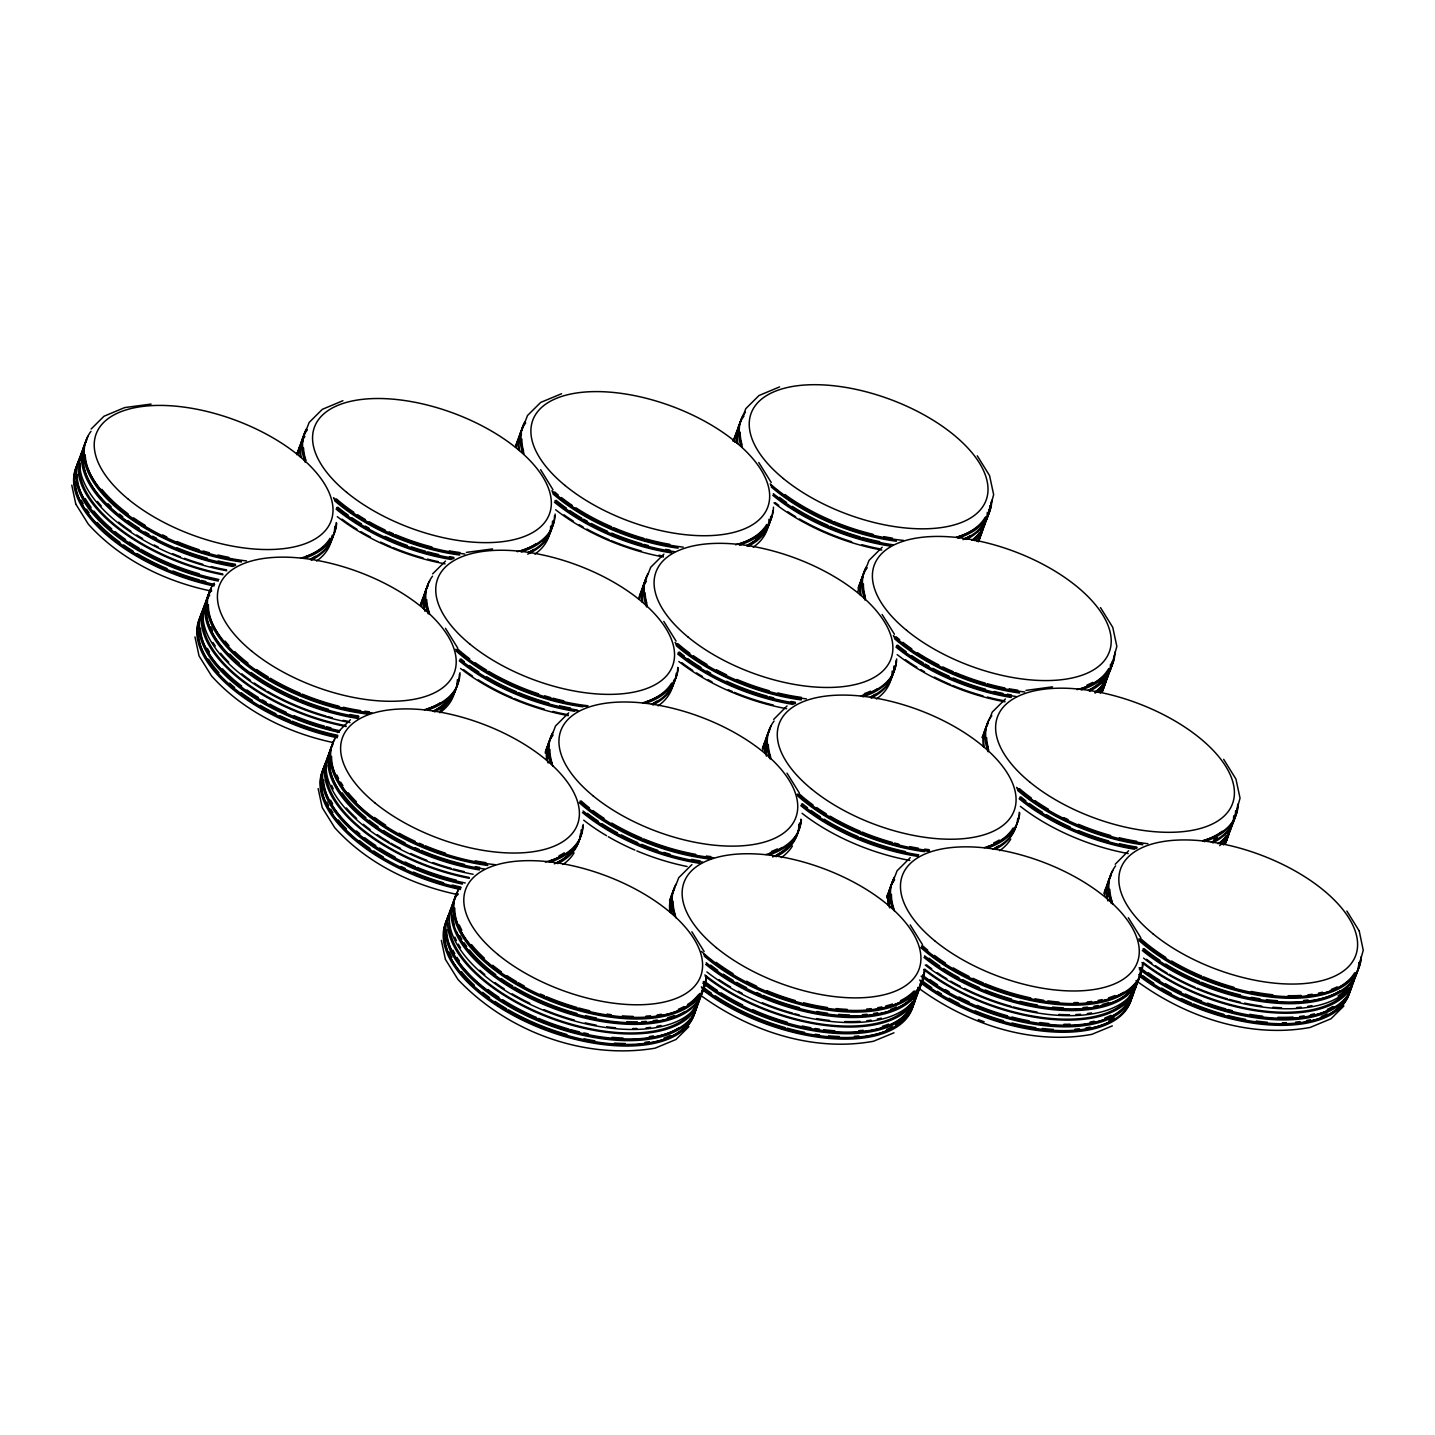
<?xml version="1.0" encoding="UTF-8"?>
<svg xmlns="http://www.w3.org/2000/svg" width="1435" height="1435" viewBox="0 0 1435 1435"><rect width="100%" height="100%" fill="white"/><g stroke="black" fill="none" stroke-linecap="round" stroke-linejoin="round"><path stroke-width="1.5" d="M988.948 511.811L993.648 494.627L989.558 475.577L977.289 455.828M1112.143 663.562L1116.843 646.378L1112.753 627.328L1100.484 607.579M1235.338 815.313L1240.037 798.129L1235.948 779.079L1223.678 759.33M1358.532 967.047L1363.25 950.293L1359.268 931.189M773.662 719.437L787.062 705.912M1115.21 864.265L1128.592 850.758M91.105 429.029L104.002 416.24L124.576 407.612M432.635 573.874L445.532 561.067M337.494 732.532L350.391 719.724M663.867 554.161L650.683 567.291L648.71 572.457A132.504 64.844 20.3 0 0 647.203 605.355M568.726 712.818L555.542 725.949L553.569 731.115A132.504 64.844 20.3 0 0 552.923 766.146M882.202 547.255L869.018 560.385L867.045 565.551A132.504 64.844 20.3 0 0 865.556 598.449M691.921 864.57L678.737 877.7L676.764 882.866A132.504 64.844 20.3 0 0 676.118 917.898M1005.397 699.006L992.213 712.137L990.24 717.303A132.504 64.844 20.3 0 0 988.751 750.2M688.89 1026.689L675.993 1039.478L655.077 1048.178C583.848 1060.088 507.183 1031.532 457.909 979.423L445.442 959.423M910.256 857.664L897.072 870.794L895.099 875.96A132.504 64.844 20.3 0 0 894.453 910.992M1343.895 1005.971L1330.998 1018.76L1310.101 1027.46C1248.952 1038.599 1185.167 1016.823 1136.054 980.553M342.911 400.706L322.337 409.334L309.153 422.446L307.18 427.612A132.504 64.844 20.3 0 0 305.673 460.509M779.6 386.894L759.007 395.522L745.823 408.634L743.85 413.8A132.504 64.844 20.3 0 0 742.343 446.698M893.987 1032.787L873.431 1041.272C812.282 1052.411 748.496 1030.635 699.383 994.365M1112.34 1025.881L1091.766 1034.366C1030.617 1045.505 966.831 1023.729 917.718 987.459M561.569 393.728L540.672 402.428L527.488 415.54L525.515 420.706A132.504 64.844 20.3 0 0 524.008 453.603M1025.989 690.396L1052.501 686.845M124.899 407.54L151.088 404.078M466.429 552.385L492.618 548.923M211.573 591.13C165.276 581.588 120.289 559.578 88.324 524.17L75.858 504.169M332.597 742.433C287.108 732.621 242.963 710.791 211.519 675.921L199.052 655.921L194.963 636.871M457.962 894.633C411.666 885.09 366.678 863.063 334.714 827.672L322.247 807.672L318.157 788.622M1128.341 917.736L1140.807 937.737M758.756 462.483L771.223 482.483M1346.873 911.064L1359.142 930.831M882.13 614.485L894.418 634.234M910.185 924.875L922.472 944.643M786.99 773.142L799.277 792.891M663.795 621.391L676.082 641.14M540.6 469.64L552.995 489.766M691.849 931.781L704.137 951.548M445.46 628.297L457.729 648.046M441.352 940.373L445.334 959.046M71.768 485.12L75.732 503.811M981.199 528.905A132.504 64.844 20.3 0 1 978.526 541.461M981.683 529.497A132.504 64.844 20.3 0 1 978.204 541.784M733.303 440.814A132.504 64.844 20.3 0 1 735.258 437.047M983.101 525.676A132.504 64.844 20.3 0 1 978.58 539.829M983.441 526.25A132.504 64.844 20.3 0 1 977.002 541.408M733.106 441.209A132.504 64.844 20.3 0 1 738.003 432.276M985.666 516.815A132.504 64.844 20.3 0 1 974.849 540.762M733.823 440.222A132.504 64.844 20.3 0 1 737.733 430.356M987.316 512.349A132.504 64.844 20.3 0 1 971.585 540.295M881.772 550.053A132.504 64.844 20.3 0 1 773.985 502.86M734.756 442.231A132.504 64.844 20.3 0 1 739.366 425.908M989.092 509.443A132.504 64.844 20.3 0 1 966.311 539.434M890.148 546.053A132.504 64.844 20.3 0 1 772.747 495.272M736.998 443.146A132.504 64.844 20.3 0 1 741.267 420.814M989.791 505.676A132.504 64.844 20.3 0 1 962.939 539.632M892.875 544.78A132.504 64.844 20.3 0 1 773.339 493.676M737.931 443.63A132.504 64.844 20.3 0 1 744.012 416.042M991.208 501.855A132.504 64.844 20.3 0 1 957.916 538.143M896.409 541.246A132.504 64.844 20.3 0 1 771.295 486.931M740.998 446.159A132.504 64.844 20.3 0 1 745.429 412.222M991.8 500.259A132.504 64.844 20.3 0 1 956.248 537.228M903.781 540.457A132.504 64.844 20.3 0 1 770.182 483.864M979.549 532.511A130.854 64.037 20.3 0 1 973.414 540.026M985.074 517.533A130.854 64.037 20.3 0 1 958.939 536.547M896.032 540.331A130.854 64.037 20.3 0 1 770.774 485.209M741.895 444.312A130.854 64.037 20.3 0 1 740.209 432.15M970.329 535.614A130.854 64.037 20.3 0 1 965.038 538.591M889.826 545.139A130.854 64.037 20.3 0 1 773.86 494.985M879.368 548.744A130.854 64.037 20.3 0 1 861.969 544.726M851.69 541.748A130.854 64.037 20.3 0 1 799.492 518.968M795.636 516.69A130.854 64.037 20.3 0 1 787.887 511.793M778.739 505.353A130.854 64.037 20.3 0 1 775.295 502.716M879.673 541.623A130.854 64.037 20.3 0 1 862.292 537.461M860.265 536.887A130.854 64.037 20.3 0 1 830.058 526.215M827.977 525.336A130.854 64.037 20.3 0 1 792.264 506.358M786.613 502.555A130.854 64.037 20.3 0 1 779.474 497.353M892.409 538.125A130.854 64.037 20.3 0 1 883.834 536.636M872.964 534.286A130.854 64.037 20.3 0 1 834.004 521.623M832.049 520.797A130.854 64.037 20.3 0 1 784.981 494.573M1104.053 684.997A132.504 64.844 20.3 0 1 1102.51 691.222M1104.986 679.06A132.504 64.844 20.3 0 1 1102.313 691.616M1106.044 679.58A132.504 64.844 20.3 0 1 1101.775 691.58M1106.887 675.831A132.504 64.844 20.3 0 1 1100.197 693.159M1108.878 668.567A132.504 64.844 20.3 0 1 1098.044 692.513M858.184 587.866A132.504 64.844 20.3 0 1 860.928 582.108M1104.663 680.513A130.854 64.037 20.3 0 1 1095.084 693.141M1110.511 664.1A132.504 64.844 20.3 0 1 1094.797 692.047M1004.966 701.805A132.504 64.844 20.3 0 1 897.18 654.611M858.058 591.794A132.504 64.844 20.3 0 1 862.578 577.641M1112.304 661.194A132.504 64.844 20.3 0 1 1089.506 691.168M1011.191 697.464A132.504 64.844 20.3 0 1 895.942 647.024M860.211 594.897A132.504 64.844 20.3 0 1 864.462 572.547M1112.645 661.75A132.504 64.844 20.3 0 1 1088.16 690.504M1016.07 696.513A132.504 64.844 20.3 0 1 896.534 645.427M861.126 595.381A132.504 64.844 20.3 0 1 867.206 567.794M1114.295 655.777A132.504 64.844 20.3 0 1 1081.111 689.894M1019.603 692.997A132.504 64.844 20.3 0 1 894.489 638.683M864.964 600.045A132.504 64.844 20.3 0 1 866.453 567.148M1114.995 652.01A132.504 64.844 20.3 0 1 1077.129 689.607M1024.716 691.957A132.504 64.844 20.3 0 1 893.377 635.597M1106.277 674.701A130.854 64.037 20.3 0 1 1088.232 690.343M1010.886 696.549A130.854 64.037 20.3 0 1 897.054 646.737M1106.851 673.105A130.854 64.037 20.3 0 1 1103.497 677.75M1011.478 694.953A130.854 64.037 20.3 0 1 1007.191 694.217M1002.868 693.374A130.854 64.037 20.3 0 1 994.15 691.455M985.486 689.213A130.854 64.037 20.3 0 1 953.253 677.966M949.109 676.172A130.854 64.037 20.3 0 1 932.858 668.297M928.965 666.181A130.854 64.037 20.3 0 1 925.162 664.028M923.297 662.934A130.854 64.037 20.3 0 1 911.673 655.58M906.167 651.723A130.854 64.037 20.3 0 1 897.646 645.14M1108.268 669.284A130.854 64.037 20.3 0 1 1079.963 689.015M1019.227 692.065A130.854 64.037 20.3 0 1 893.987 636.961M865.09 596.045A130.854 64.037 20.3 0 1 863.404 583.901M1092.663 682.378A130.854 64.037 20.3 0 1 1086.905 685.105M1017.72 690.181A130.854 64.037 20.3 0 1 1009.182 688.8M1004.859 687.957A130.854 64.037 20.3 0 1 987.495 683.795M985.468 683.221A130.854 64.037 20.3 0 1 955.244 672.549M953.181 671.67A130.854 64.037 20.3 0 1 942.885 666.952M938.849 664.943A130.854 64.037 20.3 0 1 917.467 652.692M911.817 648.907A130.854 64.037 20.3 0 1 902.956 642.378M899.655 639.723A130.854 64.037 20.3 0 1 896.229 636.835M1004.715 700.89A130.854 64.037 20.3 0 1 987.334 697.051M983.011 695.885A130.854 64.037 20.3 0 1 952.732 685.464M950.777 684.656A130.854 64.037 20.3 0 1 934.364 677.051M924.571 671.795A130.854 64.037 20.3 0 1 920.822 669.625M916.875 667.239A130.854 64.037 20.3 0 1 905.503 659.705M1226.871 838.865A132.504 64.844 20.3 0 1 1225.705 842.973M1228.181 830.811A132.504 64.844 20.3 0 1 1225.508 843.367M1229.598 826.99A132.504 64.844 20.3 0 1 1224.97 843.314M1230.082 827.582A132.504 64.844 20.3 0 1 1223.391 844.892M1231.714 824.641A132.504 64.844 20.3 0 1 1219.696 845.645M982.168 737.626A132.504 64.844 20.3 0 1 984.123 733.859M1233.705 815.851A132.504 64.844 20.3 0 1 1217.992 843.78M1128.161 853.538A132.504 64.844 20.3 0 1 1020.375 806.362M982.383 737.177A132.504 64.844 20.3 0 1 985.773 729.393M1235.607 810.757A132.504 64.844 20.3 0 1 1212.701 842.919M1134.403 849.197A132.504 64.844 20.3 0 1 1019.137 798.757M983.405 746.648A132.504 64.844 20.3 0 1 987.657 724.298M1236.073 811.349A132.504 64.844 20.3 0 1 1211.355 842.255M1137.13 847.959A132.504 64.844 20.3 0 1 1019.729 797.178M984.32 747.133A132.504 64.844 20.3 0 1 988.231 722.702M1237.598 805.34A132.504 64.844 20.3 0 1 1204.306 841.645M1142.798 844.749A132.504 64.844 20.3 0 1 1017.684 790.434M988.159 751.797A132.504 64.844 20.3 0 1 991.818 715.724M1238.19 803.761A132.504 64.844 20.3 0 1 1202.638 840.731M1147.91 843.708A132.504 64.844 20.3 0 1 1016.572 787.349M1225.938 835.995A130.854 64.037 20.3 0 1 1219.804 843.529M1222.207 831.242A130.854 64.037 20.3 0 1 1203.158 840.767M1142.421 843.816A130.854 64.037 20.3 0 1 1017.182 788.712M988.285 747.796A130.854 64.037 20.3 0 1 986.616 737.59M1216.719 839.116A130.854 64.037 20.3 0 1 1213.275 841.143M1136.215 848.623A130.854 64.037 20.3 0 1 1020.267 798.47M1217.293 837.52A130.854 64.037 20.3 0 1 1213.849 839.547M1136.807 847.045A130.854 64.037 20.3 0 1 1119.533 843.708M1108.681 840.946A130.854 64.037 20.3 0 1 1078.403 830.524M1070.241 826.99A130.854 64.037 20.3 0 1 1046.492 814.685M1042.545 812.3A130.854 64.037 20.3 0 1 1029.379 803.474M1025.864 800.856A130.854 64.037 20.3 0 1 1020.841 796.891M1136.681 841.287A130.854 64.037 20.3 0 1 1119.354 837.789M1110.69 835.547A130.854 64.037 20.3 0 1 1078.438 824.3M1068.124 819.672A130.854 64.037 20.3 0 1 1064.053 817.699M1048.483 809.268A130.854 64.037 20.3 0 1 1035.012 800.64M1031.37 798.057A130.854 64.037 20.3 0 1 1019.424 788.586M1350.676 986.329A132.504 64.844 20.3 0 1 1272.827 1025.11A132.504 64.844 20.3 0 1 1139.049 975.908M1351.375 982.562A132.504 64.844 20.3 0 1 1275.302 1023.603A132.504 64.844 20.3 0 1 1139.641 974.311M1352.792 978.742A132.504 64.844 20.3 0 1 1275.715 1019.729A132.504 64.844 20.3 0 1 1139.444 969.253M1353.277 979.334A132.504 64.844 20.3 0 1 1274.406 1018.043A132.504 64.844 20.3 0 1 1140.036 967.656M1354.012 980.589A132.504 64.844 20.3 0 1 1270.477 1012.554A132.504 64.844 20.3 0 1 1141.919 962.562M1103.928 893.395A132.504 64.844 20.3 0 1 1106.277 887.458M1356.559 971.926A132.504 64.844 20.3 0 1 1276.02 1008.392A132.504 64.844 20.3 0 1 1143.569 958.114M1104.448 895.297A132.504 64.844 20.3 0 1 1108.968 881.144M1358.802 962.508A132.504 64.844 20.3 0 1 1279.697 1003.406A132.504 64.844 20.3 0 1 1142.332 950.508M1106.6 898.4A132.504 64.844 20.3 0 1 1110.851 876.05M1359.268 963.1A132.504 64.844 20.3 0 1 1278.37 1001.684A132.504 64.844 20.3 0 1 1142.924 948.912M1107.963 900.965A132.504 64.844 20.3 0 1 1111.425 874.453M1360.793 957.091A132.504 64.844 20.3 0 1 1278.154 997.755A132.504 64.844 20.3 0 1 1139.193 940.696M1111.354 903.53A132.504 64.844 20.3 0 1 1112.842 870.632M1361.277 957.683A132.504 64.844 20.3 0 1 1276.809 996.016A132.504 64.844 20.3 0 1 1139.785 939.1M1112.789 904.086A132.504 64.844 20.3 0 1 1115.605 865.879M1344.649 999.836A130.854 64.037 20.3 0 1 1138.744 974.526M1349.133 987.746A130.854 64.037 20.3 0 1 1143.229 962.419M1347.411 987.926A130.854 64.037 20.3 0 1 1338.03 995.944M1311.967 1005.63A130.854 64.037 20.3 0 1 1307.751 1006.348M1301.132 1007.155A130.854 64.037 20.3 0 1 1296.576 1007.531M1281.545 1007.747A130.854 64.037 20.3 0 1 1272.845 1007.262M1261.724 1006.078A130.854 64.037 20.3 0 1 1244.611 1003.101M1240.253 1002.15A130.854 64.037 20.3 0 1 1229.4 999.388M1227.373 998.814A130.854 64.037 20.3 0 1 1197.167 988.141M1195.086 987.262A130.854 64.037 20.3 0 1 1169.077 974.204M1167.211 973.109A130.854 64.037 20.3 0 1 1155.588 965.773M1151.892 963.208A130.854 64.037 20.3 0 1 1146.583 959.28M1354.658 972.787A130.854 64.037 20.3 0 1 1260.737 994.868A130.854 64.037 20.3 0 1 1138.744 938.992M1112.125 901.646A130.854 64.037 20.3 0 1 1109.811 889.341M1327.196 1013.899A130.854 64.037 20.3 0 1 1321.24 1016.482M1310.478 1019.729A130.854 64.037 20.3 0 1 1306.424 1020.59M1300.038 1021.612A130.854 64.037 20.3 0 1 1295.608 1022.133M1286.388 1022.707A130.854 64.037 20.3 0 1 1282.316 1022.778M1267.302 1022.222A130.854 64.037 20.3 0 1 1256.181 1021.038M1245.58 1019.352A130.854 64.037 20.3 0 1 1228.181 1015.514M1223.876 1014.348A130.854 64.037 20.3 0 1 1193.579 1003.926M1191.624 1003.101A130.854 64.037 20.3 0 1 1181.31 998.491M1171.247 993.433A130.854 64.037 20.3 0 1 1161.668 988.069M1153.848 983.244A130.854 64.037 20.3 0 1 1142.78 975.567M1333.904 1007.101A130.854 64.037 20.3 0 1 1139.085 967.782M1332.81 1006.527A130.854 64.037 20.3 0 1 1327.285 1009.397M1314.424 1013.845A130.854 64.037 20.3 0 1 1310.478 1014.76M1304.218 1015.89A130.854 64.037 20.3 0 1 1299.841 1016.482M1293.043 1017.074A130.854 64.037 20.3 0 1 1278.011 1017.289M1262.656 1016.177A130.854 64.037 20.3 0 1 1249.724 1014.33M1232.36 1010.653A130.854 64.037 20.3 0 1 1228.019 1009.522M1225.867 1008.931A130.854 64.037 20.3 0 1 1207.57 1003.137M1201.525 1000.877A130.854 64.037 20.3 0 1 1185.364 994.042M1181.274 992.087A130.854 64.037 20.3 0 1 1165.543 983.764M1159.731 980.284A130.854 64.037 20.3 0 1 1148.359 972.751M1339.913 990.85A130.854 64.037 20.3 0 1 1143.462 950.221M1107.928 896.731A130.854 64.037 20.3 0 1 1107.784 892.803M1337.205 986.832A130.854 64.037 20.3 0 1 1331.249 989.433M1322.424 992.195A130.854 64.037 20.3 0 1 1318.478 993.11M1312.218 994.258A130.854 64.037 20.3 0 1 1307.841 994.832M1301.043 995.424A130.854 64.037 20.3 0 1 1288.146 995.693M1272.881 994.76A130.854 64.037 20.3 0 1 1251.248 991.459M1233.885 987.298A130.854 64.037 20.3 0 1 1203.588 976.858M1201.633 976.051A130.854 64.037 20.3 0 1 1171.678 961.019M1165.794 957.414A130.854 64.037 20.3 0 1 1140.951 938.867M1308.056 999.962A130.854 64.037 20.3 0 1 1303.608 1000.482M1277.509 1000.733A130.854 64.037 20.3 0 1 1266.423 999.675M1260.002 998.778A130.854 64.037 20.3 0 1 1251.428 997.307M1240.54 994.939A130.854 64.037 20.3 0 1 1201.597 982.275M1199.642 981.468A130.854 64.037 20.3 0 1 1165.74 964.051M1159.946 960.338A130.854 64.037 20.3 0 1 1144.036 948.625M1016.016 826.201A132.504 64.844 20.3 0 1 996.231 848.856M918.203 856.444A132.504 64.844 20.3 0 1 800.802 805.663M765.052 753.554A132.504 64.844 20.3 0 1 769.303 731.204M1017.738 818.255A132.504 64.844 20.3 0 1 993.02 849.161M918.795 854.865A132.504 64.844 20.3 0 1 801.394 804.084M766.433 756.137A132.504 64.844 20.3 0 1 769.895 729.608M1019.263 812.246A132.504 64.844 20.3 0 1 988.177 847.816M924.463 851.655A132.504 64.844 20.3 0 1 797.663 795.851M769.824 758.702A132.504 64.844 20.3 0 1 771.312 725.805M1019.747 812.838A132.504 64.844 20.3 0 1 984.302 847.637M929.575 850.614A132.504 64.844 20.3 0 1 798.237 794.255M771.259 759.241A132.504 64.844 20.3 0 1 774.075 721.034M1010.76 839.08A132.504 64.844 20.3 0 1 999.639 850.686M909.826 860.444A132.504 64.844 20.3 0 1 802.039 813.268M762.918 750.451A132.504 64.844 20.3 0 1 767.42 736.298M1013.128 827.941A130.854 64.037 20.3 0 1 986.993 846.937M928.535 851.278A130.854 64.037 20.3 0 1 797.196 794.147M770.595 756.819A130.854 64.037 20.3 0 1 768.281 744.496M998.383 846.022A130.854 64.037 20.3 0 1 994.921 848.049M917.88 855.529A130.854 64.037 20.3 0 1 801.914 805.376M766.398 751.886A130.854 64.037 20.3 0 1 766.254 747.976M999.28 840.049A130.854 64.037 20.3 0 1 993.755 842.901M929.127 849.681A130.854 64.037 20.3 0 1 924.66 849.125M918.328 848.193A130.854 64.037 20.3 0 1 909.718 846.614M898.83 844.157A130.854 64.037 20.3 0 1 894.507 843.045M892.337 842.453A130.854 64.037 20.3 0 1 862.058 832.031M860.103 831.206A130.854 64.037 20.3 0 1 830.148 816.174M826.201 813.788A130.854 64.037 20.3 0 1 816.676 807.546M813.035 804.963A130.854 64.037 20.3 0 1 799.421 794.021M905.539 851.583A130.854 64.037 20.3 0 1 860.049 837.43M858.112 836.623A130.854 64.037 20.3 0 1 824.21 819.206M820.318 816.748A130.854 64.037 20.3 0 1 811.026 810.38M807.528 807.761A130.854 64.037 20.3 0 1 802.506 803.797M762.398 748.55A132.504 64.844 20.3 0 1 764.747 742.612M1132.341 993.235A132.504 64.844 20.3 0 1 1054.492 1032.016A132.504 64.844 20.3 0 1 920.714 982.814M1132.933 991.639A132.504 64.844 20.3 0 1 1054.061 1030.366A132.504 64.844 20.3 0 1 919.692 979.979M1134.098 989.989A132.504 64.844 20.3 0 1 1053.559 1026.438A132.504 64.844 20.3 0 1 921.109 976.159M1134.314 990.509A132.504 64.844 20.3 0 1 1053.236 1024.787A132.504 64.844 20.3 0 1 923.315 975.818M1136.825 981.145A132.504 64.844 20.3 0 1 1057.954 1019.854A132.504 64.844 20.3 0 1 923.584 969.468M887.027 896.283A132.504 64.844 20.3 0 1 888.983 892.498M1132.717 990.921A130.854 64.037 20.3 0 1 1047.873 1018.168A130.854 64.037 20.3 0 1 924.893 969.325M1137.847 980.966A132.504 64.844 20.3 0 1 1055.729 1015.155A132.504 64.844 20.3 0 1 925.234 965.02M886.722 897.915A132.504 64.844 20.3 0 1 889.592 889.897M1140.448 969.414A132.504 64.844 20.3 0 1 1061.362 1010.312A132.504 64.844 20.3 0 1 923.996 957.414M888.247 905.306A132.504 64.844 20.3 0 1 894.669 879.781M1141.04 967.818A132.504 64.844 20.3 0 1 1061.936 1008.715A132.504 64.844 20.3 0 1 924.588 955.818M889.628 907.871A132.504 64.844 20.3 0 1 893.09 881.359M1142.457 963.997A132.504 64.844 20.3 0 1 1059.819 1004.661A132.504 64.844 20.3 0 1 920.857 947.602M892.247 908.301A132.504 64.844 20.3 0 1 894.507 877.538M1142.942 964.589A132.504 64.844 20.3 0 1 1058.474 1002.922A132.504 64.844 20.3 0 1 921.431 946.006M1128.323 1001.343A130.854 64.037 20.3 0 1 922.418 976.015M1132.448 990.186A130.854 64.037 20.3 0 1 1130.296 993.325M1091.533 1012.913A130.854 64.037 20.3 0 1 1087.246 1013.558M1080.537 1014.276A130.854 64.037 20.3 0 1 1075.927 1014.563M1069.505 1014.724A130.854 64.037 20.3 0 1 1058.887 1014.455M1037.057 1012.034A130.854 64.037 20.3 0 1 1013.218 1006.886M1011.065 1006.294A130.854 64.037 20.3 0 1 964.446 988.464M960.428 986.419A130.854 64.037 20.3 0 1 950.741 981.11M946.885 978.831A130.854 64.037 20.3 0 1 937.252 972.679M931.763 968.804A130.854 64.037 20.3 0 1 926.544 964.876M1134.332 985.092A130.854 64.037 20.3 0 1 925.109 957.127M889.592 903.637A130.854 64.037 20.3 0 1 889.449 899.709M1113.56 1019.406A130.854 64.037 20.3 0 1 920.409 981.432M1114.152 1017.828A130.854 64.037 20.3 0 1 1108.86 1020.805M1090.134 1027.083A130.854 64.037 20.3 0 1 1086.008 1027.873M1079.497 1028.787A130.854 64.037 20.3 0 1 1074.994 1029.236M1053.344 1029.415A130.854 64.037 20.3 0 1 1042.312 1028.482M1035.765 1027.657A130.854 64.037 20.3 0 1 1012.016 1022.976M1003.513 1020.68A130.854 64.037 20.3 0 1 975.244 1010.832M958.903 1003.424A130.854 64.037 20.3 0 1 949.001 998.222M941.36 993.809A130.854 64.037 20.3 0 1 937.45 991.388M931.71 987.639A130.854 64.037 20.3 0 1 922.705 981.163M1110.869 1015.388A130.854 64.037 20.3 0 1 1104.896 1017.971M1094.134 1021.218A130.854 64.037 20.3 0 1 1090.098 1022.079M1070.062 1024.195A130.854 64.037 20.3 0 1 1063.909 1024.285M1048.77 1023.532A130.854 64.037 20.3 0 1 1039.855 1022.527M1029.236 1020.841A130.854 64.037 20.3 0 1 1011.854 1017.002M1007.531 1015.837A130.854 64.037 20.3 0 1 977.253 1005.415M969.091 1001.881A130.854 64.037 20.3 0 1 958.885 997.002M949.091 991.746A130.854 64.037 20.3 0 1 945.342 989.576M937.521 984.733A130.854 64.037 20.3 0 1 930.024 979.657M1108.789 1002.509A130.854 64.037 20.3 0 1 1102.08 1004.518M1098.152 1005.433A130.854 64.037 20.3 0 1 1094.008 1006.222M1087.515 1007.155A130.854 64.037 20.3 0 1 1083.012 1007.585M1063.532 1007.872A130.854 64.037 20.3 0 1 1052.555 1007.083M1037.397 1004.984A130.854 64.037 20.3 0 1 1020.034 1001.325M1011.514 999.029A130.854 64.037 20.3 0 1 985.217 989.989M979.226 987.477A130.854 64.037 20.3 0 1 962.903 979.728M958.957 977.648A130.854 64.037 20.3 0 1 943.512 968.499M939.728 965.988A130.854 64.037 20.3 0 1 929.001 958.185M1123.569 992.356A130.854 64.037 20.3 0 1 922.023 947.369M893.79 908.552A130.854 64.037 20.3 0 1 891.458 894.31M1114.959 995.513A130.854 64.037 20.3 0 1 1108.609 997.827M1102.134 999.585A130.854 64.037 20.3 0 1 1098.098 1000.428M1091.712 1001.469A130.854 64.037 20.3 0 1 1087.282 1001.971M1078.062 1002.563A130.854 64.037 20.3 0 1 1073.99 1002.635M1058.976 1002.06A130.854 64.037 20.3 0 1 1047.855 1000.877M1043.658 1000.285A130.854 64.037 20.3 0 1 1035.083 998.796M1030.743 997.917A130.854 64.037 20.3 0 1 985.253 983.764M983.298 982.957A130.854 64.037 20.3 0 1 972.984 978.329M968.912 976.356A130.854 64.037 20.3 0 1 953.342 967.925M945.521 963.082A130.854 64.037 20.3 0 1 934.454 955.405M927.71 950.131A130.854 64.037 20.3 0 1 922.615 945.773M984.159 1021.792A112.163 54.889 20.3 0 1 978.257 1019.585M768.981 519.255A132.504 64.844 20.3 0 1 753.249 547.201M663.436 556.959A132.504 64.844 20.3 0 1 555.65 509.766M516.528 446.949A132.504 64.844 20.3 0 1 521.031 432.814M770.756 516.349A132.504 64.844 20.3 0 1 747.976 546.34M671.813 552.959A132.504 64.844 20.3 0 1 554.412 502.178M518.663 450.052A132.504 64.844 20.3 0 1 522.914 427.72M771.115 516.905A132.504 64.844 20.3 0 1 746.63 545.659M674.54 551.686A132.504 64.844 20.3 0 1 555.004 500.582M519.596 450.536A132.504 64.844 20.3 0 1 525.676 422.948M772.765 510.932A132.504 64.844 20.3 0 1 739.581 545.049M678.073 548.152A132.504 64.844 20.3 0 1 552.941 493.837M522.663 453.065A132.504 64.844 20.3 0 1 524.923 422.303M773.465 507.165A132.504 64.844 20.3 0 1 735.599 544.762M683.186 547.112A132.504 64.844 20.3 0 1 551.847 490.77M764.729 529.856A130.854 64.037 20.3 0 1 746.702 545.497M671.472 552.044A130.854 64.037 20.3 0 1 555.524 501.891M765.321 528.259A130.854 64.037 20.3 0 1 756.066 538.484M669.948 550.107A130.854 64.037 20.3 0 1 665.661 549.372M648.279 545.533A130.854 64.037 20.3 0 1 643.956 544.367M641.929 543.793A130.854 64.037 20.3 0 1 611.705 533.12M607.579 531.327A130.854 64.037 20.3 0 1 591.328 523.452M587.435 521.335A130.854 64.037 20.3 0 1 583.615 519.183M581.749 518.089A130.854 64.037 20.3 0 1 570.143 510.752M566.448 508.187A130.854 64.037 20.3 0 1 556.116 500.295M766.738 524.439A130.854 64.037 20.3 0 1 738.433 544.17M677.679 547.237A130.854 64.037 20.3 0 1 552.439 492.115M523.56 451.218A130.854 64.037 20.3 0 1 521.874 439.056M663.185 556.045A130.854 64.037 20.3 0 1 658.862 555.219M641.481 551.058A130.854 64.037 20.3 0 1 611.184 540.618M609.247 539.811A130.854 64.037 20.3 0 1 586.897 529.084M583.041 526.95A130.854 64.037 20.3 0 1 579.274 524.779M573.39 521.174A130.854 64.037 20.3 0 1 563.973 514.86M669.804 544.331A130.854 64.037 20.3 0 1 645.947 538.95M643.938 538.376A130.854 64.037 20.3 0 1 613.714 527.703M611.651 526.824A130.854 64.037 20.3 0 1 575.937 507.846M572.135 505.335A130.854 64.037 20.3 0 1 561.426 497.532M558.125 494.878A130.854 64.037 20.3 0 1 554.699 491.99M515.56 446.142A132.504 64.844 20.3 0 1 517.497 442.357M515.488 447.128A132.504 64.844 20.3 0 1 521.551 434.087M892.175 671.006A132.504 64.844 20.3 0 1 876.444 698.953M786.631 708.711A132.504 64.844 20.3 0 1 678.845 661.517M639.723 598.7A132.504 64.844 20.3 0 1 646.396 581.39M894.059 665.912A132.504 64.844 20.3 0 1 871.171 698.074M792.855 704.37A132.504 64.844 20.3 0 1 677.607 653.929M641.858 601.803A132.504 64.844 20.3 0 1 646.109 579.453M894.543 666.504A132.504 64.844 20.3 0 1 869.825 697.41M795.6 703.114A132.504 64.844 20.3 0 1 678.199 652.333M642.79 602.287A132.504 64.844 20.3 0 1 646.701 577.875M896.068 660.513A132.504 64.844 20.3 0 1 862.776 696.8M801.268 699.903A132.504 64.844 20.3 0 1 676.154 645.589M646.629 606.951A132.504 64.844 20.3 0 1 648.118 574.054M896.66 658.916A132.504 64.844 20.3 0 1 861.108 695.885M806.38 698.863A132.504 64.844 20.3 0 1 675.042 642.503M875.171 694.271A130.854 64.037 20.3 0 1 871.727 696.298M794.685 703.778A130.854 64.037 20.3 0 1 678.719 653.642M877.18 688.854A130.854 64.037 20.3 0 1 861.628 695.921M800.874 698.971A130.854 64.037 20.3 0 1 675.634 643.867M646.755 602.951A130.854 64.037 20.3 0 1 645.086 592.745M870.561 691.15A130.854 64.037 20.3 0 1 864.39 693.607M801.465 697.392A130.854 64.037 20.3 0 1 777.824 692.944M769.142 690.701A130.854 64.037 20.3 0 1 736.908 679.455M726.594 674.845A130.854 64.037 20.3 0 1 716.531 669.786M706.953 664.423A130.854 64.037 20.3 0 1 693.482 655.795M689.84 653.212A130.854 64.037 20.3 0 1 677.894 643.741M773.339 705.051A130.854 64.037 20.3 0 1 734.379 692.37M732.442 691.562A130.854 64.037 20.3 0 1 728.298 689.769M712.047 681.894A130.854 64.037 20.3 0 1 708.155 679.777M702.486 676.531A130.854 64.037 20.3 0 1 696.585 672.925M692.746 670.45A130.854 64.037 20.3 0 1 681.858 662.701M795.259 702.199A130.854 64.037 20.3 0 1 791.008 701.5M773.644 697.823A130.854 64.037 20.3 0 1 769.303 696.692M767.151 696.118A130.854 64.037 20.3 0 1 726.648 681.212M710.63 673.087A130.854 64.037 20.3 0 1 706.809 670.934M701.015 667.454A130.854 64.037 20.3 0 1 687.831 658.629M684.316 656.01A130.854 64.037 20.3 0 1 679.311 652.046M638.683 598.879A132.504 64.844 20.3 0 1 642.575 589.014M550.645 526.161A132.504 64.844 20.3 0 1 534.914 554.107M445.101 563.865A132.504 64.844 20.3 0 1 337.315 516.672M298.175 453.855A132.504 64.844 20.3 0 1 304.866 436.545M552.529 521.066A132.504 64.844 20.3 0 1 527.703 554.161M451.325 559.524A132.504 64.844 20.3 0 1 336.077 509.084M300.328 456.958A132.504 64.844 20.3 0 1 304.579 434.626M553.013 521.658A132.504 64.844 20.3 0 1 528.295 552.565A130.854 64.037 20.3 0 0 533.641 549.426M454.07 558.269A132.504 64.844 20.3 0 1 336.669 507.488M301.26 457.442A132.504 64.844 20.3 0 1 307.341 429.854M554.538 515.667A132.504 64.844 20.3 0 1 521.246 551.955M459.738 555.058A132.504 64.844 20.3 0 1 334.606 500.743M305.081 462.106A132.504 64.844 20.3 0 1 306.588 429.209M555.13 514.071A132.504 64.844 20.3 0 1 517.264 551.668M464.85 554.018A132.504 64.844 20.3 0 1 333.512 497.676M546.394 536.762A130.854 64.037 20.3 0 1 543.04 541.408M453.137 558.95A130.854 64.037 20.3 0 1 337.189 508.797M535.65 544.008A130.854 64.037 20.3 0 1 520.098 551.076M459.343 554.143A130.854 64.037 20.3 0 1 334.104 499.021M305.87 460.222A130.854 64.037 20.3 0 1 303.538 447.917M438.339 561.677A130.854 64.037 20.3 0 1 427.469 559.112M423.146 557.964A130.854 64.037 20.3 0 1 392.849 547.524M390.894 546.717A130.854 64.037 20.3 0 1 380.58 542.089M370.517 537.049A130.854 64.037 20.3 0 1 360.938 531.685M356.992 529.3A130.854 64.037 20.3 0 1 342.05 519.165M453.729 557.354A130.854 64.037 20.3 0 1 449.46 556.654M438.644 554.52A130.854 64.037 20.3 0 1 427.773 551.865M425.621 551.273A130.854 64.037 20.3 0 1 411.379 546.879M407.307 545.461A130.854 64.037 20.3 0 1 385.1 536.367M369.1 528.241A130.854 64.037 20.3 0 1 365.279 526.089M361.441 523.811A130.854 64.037 20.3 0 1 351.808 517.658M348.113 515.093A130.854 64.037 20.3 0 1 337.781 507.201M459.935 552.547A130.854 64.037 20.3 0 1 449.316 550.861M431.935 547.022A130.854 64.037 20.3 0 1 395.378 534.609M393.298 533.73A130.854 64.037 20.3 0 1 389.172 531.901M385.064 529.999A130.854 64.037 20.3 0 1 369.172 521.766M365.423 519.596A130.854 64.037 20.3 0 1 357.602 514.752M353.799 512.241A130.854 64.037 20.3 0 1 336.364 498.896M296.632 454.626A132.504 64.844 20.3 0 1 298.57 450.859M297.224 453.047A132.504 64.844 20.3 0 1 299.162 449.263M297.153 454.034A132.504 64.844 20.3 0 1 303.215 440.993M299.215 452.491A130.854 64.037 20.3 0 1 301.529 446.644M673.733 680.1A132.504 64.844 20.3 0 1 658.109 705.859M568.296 715.617A132.504 64.844 20.3 0 1 460.509 668.423M421.388 605.606A132.504 64.844 20.3 0 1 425.89 591.453M674.486 681.356A132.504 64.844 20.3 0 1 652.835 704.98M574.52 711.258A132.504 64.844 20.3 0 1 459.272 660.835M423.522 608.709A132.504 64.844 20.3 0 1 427.773 586.359M676.208 673.41A132.504 64.844 20.3 0 1 651.49 704.316M577.265 710.02A132.504 64.844 20.3 0 1 459.864 659.239M424.904 611.292A132.504 64.844 20.3 0 1 428.365 584.78M677.733 667.418A132.504 64.844 20.3 0 1 646.647 702.971M582.933 706.809A132.504 64.844 20.3 0 1 456.115 651.006M428.276 613.857A132.504 64.844 20.3 0 1 429.782 580.96M678.217 667.992A132.504 64.844 20.3 0 1 642.772 702.791M588.045 705.769A132.504 64.844 20.3 0 1 456.707 649.409M429.729 614.395A132.504 64.844 20.3 0 1 432.527 576.188M671.598 683.096A130.854 64.037 20.3 0 1 645.463 702.11M587.005 706.433A130.854 64.037 20.3 0 1 455.666 649.302M429.065 611.974A130.854 64.037 20.3 0 1 426.733 599.651M656.835 701.177A130.854 64.037 20.3 0 1 653.391 703.204M578.448 711.007A130.854 64.037 20.3 0 1 460.384 660.548M424.868 607.059A130.854 64.037 20.3 0 1 424.724 603.13M568.045 714.702A130.854 64.037 20.3 0 1 552.834 711.419M544.313 709.141A130.854 64.037 20.3 0 1 514.107 698.468M512.026 697.571A130.854 64.037 20.3 0 1 478.25 679.831M472.528 676.082A130.854 64.037 20.3 0 1 463.523 669.607M570.52 708.029A130.854 64.037 20.3 0 1 559.65 705.769M548.816 703.024A130.854 64.037 20.3 0 1 518.519 692.585M516.564 691.778A130.854 64.037 20.3 0 1 486.608 676.746M478.788 671.903A130.854 64.037 20.3 0 1 469.496 665.535M464.276 661.607A130.854 64.037 20.3 0 1 460.976 658.952M563.829 700.854A130.854 64.037 20.3 0 1 552.977 698.199M550.807 697.607A130.854 64.037 20.3 0 1 544.726 695.832M538.609 693.894A130.854 64.037 20.3 0 1 488.617 671.329M486.644 670.145A130.854 64.037 20.3 0 1 475.146 662.701M469.729 658.826A130.854 64.037 20.3 0 1 457.891 649.176M420.419 604.781A132.504 64.844 20.3 0 1 422.356 601.014M420.868 603.704A132.504 64.844 20.3 0 1 423.217 597.767M798.918 824.569A132.504 64.844 20.3 0 1 776.03 856.731M699.867 863.35A132.504 64.844 20.3 0 1 582.466 812.569M546.717 760.46A132.504 64.844 20.3 0 1 553.139 734.935M799.51 822.972A132.504 64.844 20.3 0 1 772.658 856.946M702.594 862.076A132.504 64.844 20.3 0 1 583.058 810.99M548.098 763.025A132.504 64.844 20.3 0 1 551.56 736.514M800.927 819.152A132.504 64.844 20.3 0 1 769.842 854.722M710.648 859.117A132.504 64.844 20.3 0 1 579.309 802.757M550.717 763.456A132.504 64.844 20.3 0 1 552.977 732.693M801.412 819.744A132.504 64.844 20.3 0 1 765.967 854.542M713.5 857.753A132.504 64.844 20.3 0 1 579.901 801.16M792.425 845.986A132.504 64.844 20.3 0 1 781.304 857.592M687.114 866.507A132.504 64.844 20.3 0 1 636.871 850.901M634.898 850.076A132.504 64.844 20.3 0 1 608.314 836.731M606.539 835.69A132.504 64.844 20.3 0 1 583.704 820.174M545.192 753.07A132.504 64.844 20.3 0 1 549.085 743.204M792.784 840.264A130.854 64.037 20.3 0 1 776.586 854.955M699.527 862.435A130.854 64.037 20.3 0 1 583.579 812.282M548.062 758.792A130.854 64.037 20.3 0 1 547.919 754.882M782.039 847.511A130.854 64.037 20.3 0 1 768.658 853.843M710.199 858.184A130.854 64.037 20.3 0 1 580.493 802.524M552.26 763.725A130.854 64.037 20.3 0 1 549.928 749.465M777.34 848.892A130.854 64.037 20.3 0 1 771.366 851.493M710.791 856.587A130.854 64.037 20.3 0 1 706.325 856.031M695.706 854.363A130.854 64.037 20.3 0 1 643.723 838.937M641.768 838.112A130.854 64.037 20.3 0 1 611.812 823.08M603.992 818.255A130.854 64.037 20.3 0 1 592.924 810.56M589.48 807.941A130.854 64.037 20.3 0 1 581.085 800.927M700.119 860.839A130.854 64.037 20.3 0 1 691.544 859.368M669.984 854.202A130.854 64.037 20.3 0 1 663.885 852.372M657.768 850.381A130.854 64.037 20.3 0 1 641.714 844.336M637.696 842.632A130.854 64.037 20.3 0 1 621.373 834.883M617.427 832.802A130.854 64.037 20.3 0 1 601.983 823.654M598.198 821.143A130.854 64.037 20.3 0 1 587.471 813.34M545.497 751.438A132.504 64.844 20.3 0 1 547.435 747.671M914.113 997.971A132.504 64.844 20.3 0 1 838.04 1038.994A132.504 64.844 20.3 0 1 702.379 989.719M914.597 998.545A132.504 64.844 20.3 0 1 835.726 1037.272A132.504 64.844 20.3 0 1 701.356 986.885M916.014 994.742A132.504 64.844 20.3 0 1 837.143 1033.451A132.504 64.844 20.3 0 1 702.773 983.065M916.696 990.957A132.504 64.844 20.3 0 1 839.618 1031.962A132.504 64.844 20.3 0 1 703.365 981.468M918.472 988.051A132.504 64.844 20.3 0 1 839.618 1026.76A132.504 64.844 20.3 0 1 705.249 976.374M920.122 983.585A132.504 64.844 20.3 0 1 841.269 1022.312A132.504 64.844 20.3 0 1 706.899 971.926M669.553 900.714A132.504 64.844 20.3 0 1 672.28 894.956M921.772 980.643A132.504 64.844 20.3 0 1 839.17 1016.967A132.504 64.844 20.3 0 1 705.661 964.32M669.912 912.212A132.504 64.844 20.3 0 1 674.163 889.861M922.705 974.724A132.504 64.844 20.3 0 1 843.601 1015.621A132.504 64.844 20.3 0 1 706.253 962.724M670.845 912.678A132.504 64.844 20.3 0 1 674.755 888.265M924.122 970.903A132.504 64.844 20.3 0 1 842.668 1011.657A132.504 64.844 20.3 0 1 704.19 955.979M673.912 915.207A132.504 64.844 20.3 0 1 676.172 884.444M924.714 969.307A132.504 64.844 20.3 0 1 840.874 1009.881A132.504 64.844 20.3 0 1 701.446 951.423M907.978 1013.648A130.854 64.037 20.3 0 1 702.074 988.338M908.57 1012.07A130.854 64.037 20.3 0 1 895.817 1024.733M892.373 1026.76A130.854 64.037 20.3 0 1 886.615 1029.487M858.919 1035.944A130.854 64.037 20.3 0 1 854.363 1036.303M839.332 1036.518A130.854 64.037 20.3 0 1 828.425 1035.837M819.511 1034.85A130.854 64.037 20.3 0 1 815.313 1034.24M804.569 1032.339A130.854 64.037 20.3 0 1 787.187 1028.16M785.178 1027.586A130.854 64.037 20.3 0 1 715.258 995.8M711.527 993.271A130.854 64.037 20.3 0 1 704.37 988.069M909.987 1008.249A130.854 64.037 20.3 0 1 704.083 982.921M912.463 1001.558A130.854 64.037 20.3 0 1 704.872 974.921M915.978 991.998A130.854 64.037 20.3 0 1 706.773 964.033M671.472 912.57A130.854 64.037 20.3 0 1 671.114 906.615M914.633 991.244A130.854 64.037 20.3 0 1 703.688 954.275M675.454 915.458A130.854 64.037 20.3 0 1 673.123 901.216M913.88 991.119A130.854 64.037 20.3 0 1 900.534 1000.643M892.444 1003.998A130.854 64.037 20.3 0 1 885.754 1006.007M881.808 1006.922A130.854 64.037 20.3 0 1 877.682 1007.711M871.171 1008.644A130.854 64.037 20.3 0 1 866.668 1009.074M847.188 1009.379A130.854 64.037 20.3 0 1 836.21 1008.572M827.439 1007.496A130.854 64.037 20.3 0 1 803.69 1002.814M795.187 1000.536A130.854 64.037 20.3 0 1 766.918 990.67M756.693 986.204A130.854 64.037 20.3 0 1 746.559 981.235M733.034 973.647A130.854 64.037 20.3 0 1 716.119 962.311M888.624 1024.07A130.854 64.037 20.3 0 1 882.256 1026.366M863.17 1030.294A130.854 64.037 20.3 0 1 858.668 1030.725M834.829 1030.778A130.854 64.037 20.3 0 1 823.744 1029.72M819.421 1029.146A130.854 64.037 20.3 0 1 815.188 1028.5M810.901 1027.747A130.854 64.037 20.3 0 1 802.219 1026.007M787.169 1022.186A130.854 64.037 20.3 0 1 752.819 1009.72M742.577 1004.913A130.854 64.037 20.3 0 1 721.105 992.876M717.267 990.401A130.854 64.037 20.3 0 1 706.379 982.652M896.624 1006.975A130.854 64.037 20.3 0 1 890.453 1009.415M877.772 1012.751A130.854 64.037 20.3 0 1 873.538 1013.469M866.937 1014.294A130.854 64.037 20.3 0 1 862.381 1014.653M849.466 1014.922A130.854 64.037 20.3 0 1 838.632 1014.384M827.529 1013.2A130.854 64.037 20.3 0 1 816.91 1011.514M799.528 1007.675A130.854 64.037 20.3 0 1 762.954 995.28M760.891 994.383A130.854 64.037 20.3 0 1 756.747 992.554M746.559 987.657A130.854 64.037 20.3 0 1 736.765 982.419M732.998 980.249A130.854 64.037 20.3 0 1 723.276 974.15M717.697 970.329A130.854 64.037 20.3 0 1 710.666 965.091M881.269 1018.097A130.854 64.037 20.3 0 1 877.341 1019.029M871.081 1020.159A130.854 64.037 20.3 0 1 866.704 1020.733M859.906 1021.343A130.854 64.037 20.3 0 1 844.856 1021.559M829.52 1020.428A130.854 64.037 20.3 0 1 816.587 1018.581M799.223 1014.904A130.854 64.037 20.3 0 1 794.882 1013.792M792.73 1013.2A130.854 64.037 20.3 0 1 762.433 1002.778M742.092 993.325A130.854 64.037 20.3 0 1 738.146 991.226M730.523 986.921A130.854 64.037 20.3 0 1 718.917 979.585M332.202 535.255A132.504 64.844 20.3 0 1 316.579 561.013M226.766 570.771A132.504 64.844 20.3 0 1 84.36 446.626M332.956 536.511A132.504 64.844 20.3 0 1 311.305 560.152M232.99 566.43A132.504 64.844 20.3 0 1 86.243 441.532M334.785 526.394A132.504 64.844 20.3 0 1 309.942 559.471M235.735 565.175A132.504 64.844 20.3 0 1 86.835 439.935M336.203 522.573A132.504 64.844 20.3 0 1 305.117 558.143M241.403 561.964A132.504 64.844 20.3 0 1 88.252 436.114M336.687 523.165A132.504 64.844 20.3 0 1 301.242 557.946M246.515 560.924A132.504 64.844 20.3 0 1 119.41 508.223A132.504 64.844 20.3 0 1 90.997 431.343M330.068 538.251A130.854 64.037 20.3 0 1 306.05 556.493M241.008 561.049A130.854 64.037 20.3 0 1 85.203 454.823M315.305 556.332A130.854 64.037 20.3 0 1 311.861 558.358M234.802 565.856A130.854 64.037 20.3 0 1 83.194 458.285M214.066 586.018A132.504 64.844 20.3 0 1 78.243 463.164M213.887 585.139A130.854 64.037 20.3 0 1 75.194 481.873M205.761 581.534A130.854 64.037 20.3 0 1 201.42 580.422M199.268 579.83A130.854 64.037 20.3 0 1 172.935 570.986M167.034 568.583A130.854 64.037 20.3 0 1 137.078 553.551M133.132 551.166A130.854 64.037 20.3 0 1 123.589 544.923M119.966 542.34A130.854 64.037 20.3 0 1 97.132 522.43M89.096 512.851A130.854 64.037 20.3 0 1 86.548 509.264M83.194 503.864A130.854 64.037 20.3 0 1 81.311 500.313M214.64 584.44A132.504 64.844 20.3 0 1 80.988 458.411M218.263 581.067A132.504 64.844 20.3 0 1 80.234 457.765M218.066 580.17A130.854 64.037 20.3 0 1 77.185 474.519M218.855 579.471A132.504 64.844 20.3 0 1 80.826 456.169M222.927 574.807A132.504 64.844 20.3 0 1 82.71 451.074M222.694 573.91A130.854 64.037 20.3 0 1 80.001 463.559M226.515 569.856A130.854 64.037 20.3 0 1 211.304 566.574M202.783 564.296A130.854 64.037 20.3 0 1 184.487 558.323M180.469 556.816A130.854 64.037 20.3 0 1 172.559 553.623M158.173 547.022A130.854 64.037 20.3 0 1 154.173 544.995M142.603 538.591A130.854 64.037 20.3 0 1 136.72 534.986M130.998 531.237A130.854 64.037 20.3 0 1 118.603 522.125M101.275 505.963A130.854 64.037 20.3 0 1 97.401 501.443M235.394 564.26A130.854 64.037 20.3 0 1 218.12 560.942M207.268 558.179A130.854 64.037 20.3 0 1 176.989 547.757M156.63 538.304A130.854 64.037 20.3 0 1 152.702 536.206M148.845 534.071A130.854 64.037 20.3 0 1 145.078 531.901M139.195 528.295A130.854 64.037 20.3 0 1 127.966 520.69M122.746 516.761A130.854 64.037 20.3 0 1 119.446 514.107M111.123 506.788A130.854 64.037 20.3 0 1 108.055 503.793M228.829 557.354A130.854 64.037 20.3 0 1 217.941 555.004M209.277 552.762A130.854 64.037 20.3 0 1 203.196 551.004M199.124 549.713A130.854 64.037 20.3 0 1 177.043 541.515M166.729 536.905A130.854 64.037 20.3 0 1 162.657 534.932M145.096 525.318A130.854 64.037 20.3 0 1 133.599 517.874M128.199 513.981A130.854 64.037 20.3 0 1 101.885 489.353M199.25 573.839A130.854 64.037 20.3 0 1 140.935 549.228M139.069 548.134A130.854 64.037 20.3 0 1 129.347 542.053M125.598 539.524A130.854 64.037 20.3 0 1 115.069 531.667M111.715 528.905A130.854 64.037 20.3 0 1 93.867 511.003M91.087 507.434A130.854 64.037 20.3 0 1 85.203 498.465M454.787 691.275A132.504 64.844 20.3 0 1 439.774 712.764M349.961 722.523A132.504 64.844 20.3 0 1 209.725 595.202M457.388 679.724A132.504 64.844 20.3 0 1 434.5 711.886M358.337 718.505A132.504 64.844 20.3 0 1 236.936 664.351A132.504 64.844 20.3 0 1 211.609 590.108M457.873 680.316A132.504 64.844 20.3 0 1 433.137 711.222M358.929 716.926A132.504 64.844 20.3 0 1 210.03 591.686M459.397 674.324A132.504 64.844 20.3 0 1 428.312 709.877M369.118 714.271A132.504 64.844 20.3 0 1 244.596 663.67A132.504 64.844 20.3 0 1 211.447 587.866M459.989 672.728A132.504 64.844 20.3 0 1 424.437 709.697M371.952 712.908A132.504 64.844 20.3 0 1 243.43 660.656A132.504 64.844 20.3 0 1 214.192 583.094M449.37 700.513A130.854 64.037 20.3 0 1 440.115 710.72M347.539 721.213A130.854 64.037 20.3 0 1 343.198 720.334M332.328 717.769A130.854 64.037 20.3 0 1 328.005 716.603M325.978 716.047A130.854 64.037 20.3 0 1 267.663 691.419M265.798 690.343A130.854 64.037 20.3 0 1 254.192 682.988M250.497 680.423A130.854 64.037 20.3 0 1 241.798 673.858M228.775 662.235A130.854 64.037 20.3 0 1 220.595 653.194M215.268 646.037A130.854 64.037 20.3 0 1 212.972 642.45M451.254 695.419A130.854 64.037 20.3 0 1 435.056 710.11M357.997 717.59A130.854 64.037 20.3 0 1 206.389 610.036M440.509 702.666A130.854 64.037 20.3 0 1 427.128 709.016M368.669 713.338A130.854 64.037 20.3 0 1 208.38 604.619M369.261 711.742A130.854 64.037 20.3 0 1 364.795 711.204M360.598 710.594A130.854 64.037 20.3 0 1 343.324 707.276M338.965 706.217A130.854 64.037 20.3 0 1 302.193 694.092M300.238 693.266A130.854 64.037 20.3 0 1 270.282 678.235M268.291 677.051A130.854 64.037 20.3 0 1 256.793 669.607M247.95 663.096A130.854 64.037 20.3 0 1 234.766 651.633M228.954 645.606A130.854 64.037 20.3 0 1 225.08 641.086M337.261 737.769A132.504 64.844 20.3 0 1 201.438 614.915M337.081 736.89A130.854 64.037 20.3 0 1 198.371 631.687M337.673 735.294A130.854 64.037 20.3 0 1 292.184 721.141M290.229 720.334A130.854 64.037 20.3 0 1 279.915 715.706M275.843 713.733A130.854 64.037 20.3 0 1 260.273 705.303M252.452 700.459A130.854 64.037 20.3 0 1 241.385 692.782M234.64 687.508A130.854 64.037 20.3 0 1 229.546 683.15M218.945 672.674A130.854 64.037 20.3 0 1 208.559 659.203M337.835 736.173A132.504 64.844 20.3 0 1 202.03 613.337M339.252 732.352A132.504 64.844 20.3 0 1 205.6 606.341M339.073 731.473A130.854 64.037 20.3 0 1 200.398 628.207M330.965 727.868A130.854 64.037 20.3 0 1 326.624 726.756M324.471 726.164A130.854 64.037 20.3 0 1 294.175 715.742M286.013 712.208A130.854 64.037 20.3 0 1 269.888 704.19M266.031 702.056A130.854 64.037 20.3 0 1 262.264 699.885M258.318 697.5A130.854 64.037 20.3 0 1 246.964 689.984M241.636 686.056A130.854 64.037 20.3 0 1 222.335 668.764M209.438 651.992A130.854 64.037 20.3 0 1 207.411 648.423M339.844 730.774A132.504 64.844 20.3 0 1 204.021 607.92M346.122 726.558A132.504 64.844 20.3 0 1 205.905 602.826M345.889 725.662A130.854 64.037 20.3 0 1 204.721 609.14M358.589 716.011A130.854 64.037 20.3 0 1 350.014 714.522M328.454 709.356A130.854 64.037 20.3 0 1 300.184 699.491M298.229 698.684A130.854 64.037 20.3 0 1 251.161 672.441M239.215 662.97A130.854 64.037 20.3 0 1 229.779 654.037M212.506 630.413A130.854 64.037 20.3 0 1 210.909 626.916M580.475 833.663A132.504 64.844 20.3 0 1 557.695 863.637M479.38 869.915A132.504 64.844 20.3 0 1 332.633 745.016M581.175 829.878A132.504 64.844 20.3 0 1 554.323 863.852M484.259 868.982A132.504 64.844 20.3 0 1 333.225 743.42M582.592 826.058A132.504 64.844 20.3 0 1 549.3 862.363M487.792 865.466A132.504 64.844 20.3 0 1 334.642 739.599M583.184 824.479A132.504 64.844 20.3 0 1 545.318 862.058M495.147 864.659A132.504 64.844 20.3 0 1 369.226 814.488A132.504 64.844 20.3 0 1 335.234 738.02M574.072 852.892A132.504 64.844 20.3 0 1 562.968 864.498M473.155 874.256A132.504 64.844 20.3 0 1 330.75 750.11M574.448 847.17A130.854 64.037 20.3 0 1 556.403 862.812M479.075 869A130.854 64.037 20.3 0 1 329.584 761.788M563.704 854.417A130.854 64.037 20.3 0 1 550.322 860.749M487.398 864.534A130.854 64.037 20.3 0 1 331.575 756.371M564.296 852.82A130.854 64.037 20.3 0 1 559.004 855.798M485.891 862.65A130.854 64.037 20.3 0 1 475.218 860.856M445.514 853.215A130.854 64.037 20.3 0 1 425.388 845.825M423.433 845.018A130.854 64.037 20.3 0 1 419.289 843.224M415.163 841.358A130.854 64.037 20.3 0 1 399.145 833.233M385.656 825.161A130.854 64.037 20.3 0 1 374.589 817.466M356.454 801.878A130.854 64.037 20.3 0 1 348.274 792.837M342.947 785.698A130.854 64.037 20.3 0 1 340.651 782.093M338.624 778.523A130.854 64.037 20.3 0 1 336.866 774.99M460.456 889.521A132.504 64.844 20.3 0 1 324.633 766.667M460.276 888.624A130.854 64.037 20.3 0 1 321.566 783.42M460.868 887.045A130.854 64.037 20.3 0 1 452.151 885.036M443.63 882.758A130.854 64.037 20.3 0 1 413.423 872.085M405.154 868.426A130.854 64.037 20.3 0 1 401.065 866.471M383.468 857.054A130.854 64.037 20.3 0 1 373.728 850.955M369.979 848.426A130.854 64.037 20.3 0 1 359.468 840.569M346.445 828.946A130.854 64.037 20.3 0 1 338.265 819.905M332.938 812.748A130.854 64.037 20.3 0 1 330.642 809.161M328.615 805.591A130.854 64.037 20.3 0 1 326.857 802.057M324.023 771.402A130.854 64.037 20.3 0 1 326.732 765.716M461.03 887.924A132.504 64.844 20.3 0 1 325.225 765.07M462.447 884.103A132.504 64.844 20.3 0 1 326.624 761.25M462.267 883.225A130.854 64.037 20.3 0 1 323.593 779.958M324.292 771.635A130.854 64.037 20.3 0 1 325.44 767.582M456.33 880.157A130.854 64.037 20.3 0 1 417.37 867.475M415.433 866.668A130.854 64.037 20.3 0 1 405.101 862.04M395.038 857A130.854 64.037 20.3 0 1 379.575 848.031M375.737 845.556A130.854 64.037 20.3 0 1 364.831 837.807M359.826 833.843A130.854 64.037 20.3 0 1 356.4 830.955M332.633 803.743A130.854 64.037 20.3 0 1 330.606 800.174M465.245 882.973A132.504 64.844 20.3 0 1 327.216 759.671M469.317 878.31A132.504 64.844 20.3 0 1 329.099 754.577M469.084 877.413A130.854 64.037 20.3 0 1 326.391 767.043M464.223 871.601A130.854 64.037 20.3 0 1 453.352 868.946M451.2 868.354A130.854 64.037 20.3 0 1 432.904 862.543M426.859 860.3A130.854 64.037 20.3 0 1 410.697 853.448M400.562 848.48A130.854 64.037 20.3 0 1 390.858 843.17M388.993 842.076A130.854 64.037 20.3 0 1 377.387 834.74M370.104 829.573A130.854 64.037 20.3 0 1 363.36 824.282M356.651 818.452A130.854 64.037 20.3 0 1 346.337 807.941M333.243 788.855A130.854 64.037 20.3 0 1 331.628 785.358M479.667 867.422A130.854 64.037 20.3 0 1 475.38 866.668M464.509 864.426A130.854 64.037 20.3 0 1 421.424 850.435M419.361 849.538A130.854 64.037 20.3 0 1 415.217 847.708M405.029 842.829A130.854 64.037 20.3 0 1 383.647 830.56M377.997 826.775A130.854 64.037 20.3 0 1 369.136 820.246M365.835 817.609A130.854 64.037 20.3 0 1 342.194 792.891M695.778 1004.877A132.504 64.844 20.3 0 1 551.775 1032.339A132.504 64.844 20.3 0 1 447.828 918.418M696.262 1005.451A132.504 64.844 20.3 0 1 550.34 1030.025A132.504 64.844 20.3 0 1 448.42 916.822M697.661 1001.63A132.504 64.844 20.3 0 1 551.758 1026.222A132.504 64.844 20.3 0 1 449.819 913.001M698.253 1000.051A132.504 64.844 20.3 0 1 552.349 1024.626A132.504 64.844 20.3 0 1 450.411 911.404M699.527 999.226A132.504 64.844 20.3 0 1 550.143 1018.043A132.504 64.844 20.3 0 1 452.294 906.31M696.047 1004.733A130.854 64.037 20.3 0 1 560.511 1020.841A130.854 64.037 20.3 0 1 449.245 923.082M701.787 990.491A132.504 64.844 20.3 0 1 555.865 1015.065A132.504 64.844 20.3 0 1 453.944 901.862M703.67 985.397A132.504 64.844 20.3 0 1 554.161 1008.662A132.504 64.844 20.3 0 1 457.998 893.592M704.37 981.63A132.504 64.844 20.3 0 1 560.367 1009.11A132.504 64.844 20.3 0 1 456.42 895.171M705.787 977.809A132.504 64.844 20.3 0 1 561.785 1005.289A132.504 64.844 20.3 0 1 457.837 891.35M706.379 976.213A132.504 64.844 20.3 0 1 562.376 1003.693A132.504 64.844 20.3 0 1 458.429 889.772M689.643 1020.554A130.854 64.037 20.3 0 1 551.991 1031.568A130.854 64.037 20.3 0 1 444.76 935.172M690.235 1018.976A130.854 64.037 20.3 0 1 685.535 1025.074M670.271 1035.514A130.854 64.037 20.3 0 1 664.1 1037.971M649.337 1041.684A130.854 64.037 20.3 0 1 645.033 1042.33M625.23 1043.496A130.854 64.037 20.3 0 1 614.485 1043.101M594.843 1040.805A130.854 64.037 20.3 0 1 584.063 1038.796M566.843 1034.492A130.854 64.037 20.3 0 1 508.528 1009.881M506.663 1008.787A130.854 64.037 20.3 0 1 495.039 1001.451M489.55 997.594A130.854 64.037 20.3 0 1 482.662 992.32M474.303 985.163A130.854 64.037 20.3 0 1 461.46 971.656M451.81 957.324A130.854 64.037 20.3 0 1 449.298 952.069M699.652 993.504A130.854 64.037 20.3 0 1 562 1004.5A130.854 64.037 20.3 0 1 454.769 908.122M698.11 995.047A130.854 64.037 20.3 0 1 687.491 1004.572M684.047 1006.599A130.854 64.037 20.3 0 1 678.289 1009.325M661.427 1014.24A130.854 64.037 20.3 0 1 657.212 1014.958M650.593 1015.783A130.854 64.037 20.3 0 1 646.037 1016.141M633.122 1016.41A130.854 64.037 20.3 0 1 622.306 1015.872M611.184 1014.688A130.854 64.037 20.3 0 1 606.987 1014.097M589.713 1010.76A130.854 64.037 20.3 0 1 578.861 1008.016M576.852 1007.442A130.854 64.037 20.3 0 1 546.627 996.769M544.547 995.872A130.854 64.037 20.3 0 1 540.421 994.042M524.277 986.042A130.854 64.037 20.3 0 1 518.537 982.831M516.672 981.737A130.854 64.037 20.3 0 1 506.932 975.656M501.353 971.818A130.854 64.037 20.3 0 1 492.671 965.271M484.312 958.114A130.854 64.037 20.3 0 1 471.469 944.589M461.819 930.275A130.854 64.037 20.3 0 1 459.308 925.001M678.881 1027.819A130.854 64.037 20.3 0 1 538.035 1019.998A130.854 64.037 20.3 0 1 446.769 929.754M684.89 1011.567A130.854 64.037 20.3 0 1 560.009 1009.917A130.854 64.037 20.3 0 1 456.707 932.015M454.464 925.683A130.854 64.037 20.3 0 1 452.796 915.476M674.235 1015.549A130.854 64.037 20.3 0 1 667.688 1017.702M657.338 1020.034A130.854 64.037 20.3 0 1 653.033 1020.68M646.324 1021.397A130.854 64.037 20.3 0 1 641.714 1021.684M637.355 1021.828A130.854 64.037 20.3 0 1 626.844 1021.684M596.404 1018.025A130.854 64.037 20.3 0 1 585.534 1015.657M576.87 1013.415A130.854 64.037 20.3 0 1 514.663 987.154M512.69 985.971A130.854 64.037 20.3 0 1 501.192 978.526M495.775 974.634A130.854 64.037 20.3 0 1 469.46 950.006M466.68 946.436A130.854 64.037 20.3 0 1 464.133 942.849M461.837 939.261A130.854 64.037 20.3 0 1 459.81 935.692M653.427 1035.891A130.854 64.037 20.3 0 1 649.212 1036.608M622.987 1038.007A130.854 64.037 20.3 0 1 612.081 1037.344M588.224 1033.828A130.854 64.037 20.3 0 1 583.884 1032.913M579.525 1031.909A130.854 64.037 20.3 0 1 570.861 1029.648M568.834 1029.092A130.854 64.037 20.3 0 1 538.627 1018.419M536.547 1017.523A130.854 64.037 20.3 0 1 502.77 999.782M498.932 997.289A130.854 64.037 20.3 0 1 488.043 989.558M459.379 960.876A130.854 64.037 20.3 0 1 456.958 957.288M454.787 953.701A130.854 64.037 20.3 0 1 452.904 950.149M660.997 1025.487A130.854 64.037 20.3 0 1 656.961 1026.348M650.575 1027.37A130.854 64.037 20.3 0 1 646.127 1027.873M636.907 1028.465A130.854 64.037 20.3 0 1 632.835 1028.536M615.615 1027.783A130.854 64.037 20.3 0 1 606.718 1026.796M596.099 1025.11A130.854 64.037 20.3 0 1 585.229 1022.868M574.395 1020.106A130.854 64.037 20.3 0 1 544.098 1009.684M529.784 1003.262A130.854 64.037 20.3 0 1 512.187 993.827M504.367 989.002A130.854 64.037 20.3 0 1 495.075 982.616M484.833 974.598A130.854 64.037 20.3 0 1 479.846 970.203M460.492 947.746A130.854 64.037 20.3 0 1 458.321 944.158M456.438 940.607A130.854 64.037 20.3 0 1 454.823 937.109M783.384 478.572A125.258 61.292 20.3 0 0 983.639 505.335A125.258 61.292 20.3 0 0 838.865 386.374A125.258 61.292 20.3 0 0 783.384 478.572M906.579 630.324A125.258 61.292 20.3 0 0 1106.833 657.087A125.258 61.292 20.3 0 0 962.06 538.107A125.258 61.292 20.3 0 0 906.579 630.324M1029.774 782.057A125.258 61.292 20.3 0 0 1230.028 808.838A125.258 61.292 20.3 0 0 1085.255 689.858A125.258 61.292 20.3 0 0 1029.774 782.057M1152.987 933.808A125.258 61.292 20.3 0 0 1353.223 960.589A125.258 61.292 20.3 0 0 1208.449 841.61A125.258 61.292 20.3 0 0 1152.987 933.808M811.439 788.963A125.258 61.292 20.3 0 0 1011.693 815.744A125.258 61.292 20.3 0 0 866.919 696.764A125.258 61.292 20.3 0 0 811.439 788.963M934.633 940.714A125.258 61.292 20.3 0 0 1134.888 967.495A125.258 61.292 20.3 0 0 990.114 848.515A125.258 61.292 20.3 0 0 934.633 940.714M565.049 485.478A125.258 61.292 20.3 0 0 765.303 512.241A125.258 61.292 20.3 0 0 620.53 393.28A125.258 61.292 20.3 0 0 565.049 485.478M688.244 637.212A125.258 61.292 20.3 0 0 888.498 663.992A125.258 61.292 20.3 0 0 743.725 545.013A125.258 61.292 20.3 0 0 688.244 637.212M346.714 492.384A125.258 61.292 20.3 0 0 546.968 519.147A125.258 61.292 20.3 0 0 402.195 400.186A125.258 61.292 20.3 0 0 346.714 492.384M469.909 644.118A125.258 61.292 20.3 0 0 670.163 670.898A125.258 61.292 20.3 0 0 525.389 551.919A125.258 61.292 20.3 0 0 469.909 644.118M593.103 795.869A125.258 61.292 20.3 0 0 793.358 822.65A125.258 61.292 20.3 0 0 648.584 703.67A125.258 61.292 20.3 0 0 593.103 795.869M716.298 947.62A125.258 61.292 20.3 0 0 916.552 974.401A125.258 61.292 20.3 0 0 771.779 855.421A125.258 61.292 20.3 0 0 716.298 947.62M128.379 499.29A125.258 61.292 20.3 0 0 328.633 526.053A125.258 61.292 20.3 0 0 183.859 407.092A125.258 61.292 20.3 0 0 128.379 499.29M251.573 651.024A125.258 61.292 20.3 0 0 451.828 677.804A125.258 61.292 20.3 0 0 307.054 558.825A125.258 61.292 20.3 0 0 251.573 651.024M374.768 802.775A125.258 61.292 20.3 0 0 575.022 829.556A125.258 61.292 20.3 0 0 430.249 710.576A125.258 61.292 20.3 0 0 374.768 802.775M497.963 954.526A125.258 61.292 20.3 0 0 698.217 981.307A125.258 61.292 20.3 0 0 553.444 862.327A125.258 61.292 20.3 0 0 497.963 954.526"/></g></svg>
